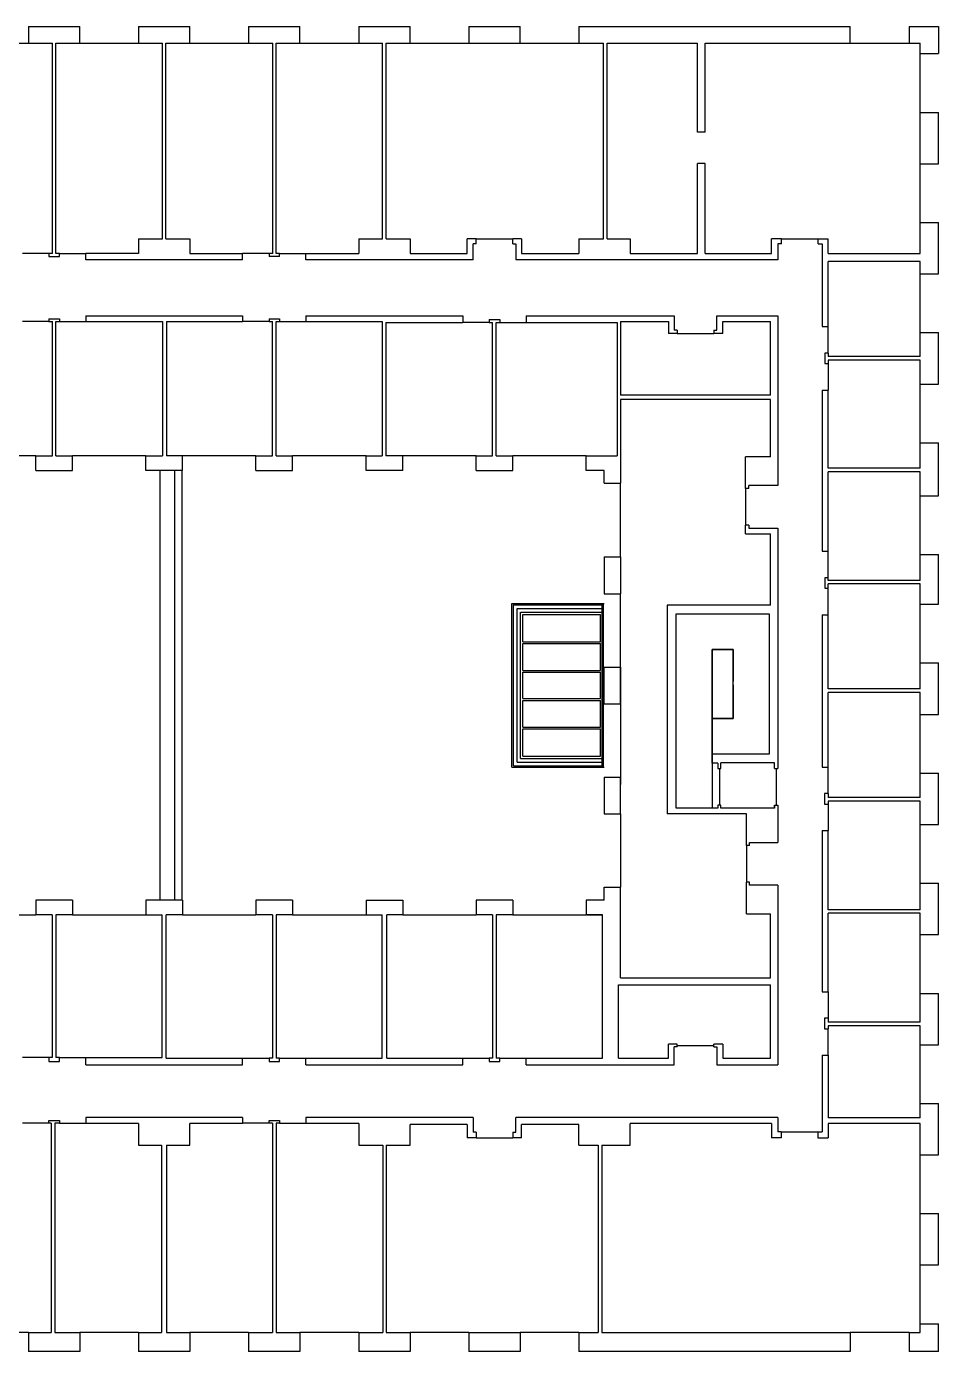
# Model space of a CAD drawing. Header units: millimetres. Extents: x -80 to 60, y -33 to 210.
# Drawn here: x 28.58 to 59.65, y -32.71 to 12.41 of the extents above; entities that cross this region are included whole.
import ezdxf

# ---------------------------------------------------------------- set-up
doc = ezdxf.new("R2010")
doc.units = ezdxf.units.MM
doc.header["$MEASUREMENT"] = 0
for name, color, linetype in [('door_markers', 10, 'Continuous'), ('M', 7, 'Continuous'), ('stairwells', 120, 'Continuous')]:
    doc.layers.add(name, color=color, linetype=linetype)

msp = doc.modelspace()

# ---------------------------------------------------------------- linework, layer by layer
at = {"layer": 'door_markers'}
for p, q in [((43.897, 5.177), (45.147, 5.177)), ((54.299, 5.177), (55.549, 5.177)), ((29.342, 4.677), (28.442, 4.677)), ((29.702, 4.677), (30.602, 4.677)), ((36.842, 4.677), (35.942, 4.677)), ((37.202, 4.677), (38.102, 4.677)), ((29.342, 2.357), (28.442, 2.357)), ((29.702, 2.357), (30.602, 2.357)), ((36.842, 2.357), (35.942, 2.357)), ((37.202, 2.357), (38.102, 2.357)), ((44.342, 2.327), (43.442, 2.327)), ((44.702, 2.327), (45.602, 2.327)), ((50.749, 1.958), (51.999, 1.958)), ((55.887, 1.288), (55.887, 2.188)), ((55.887, 0.928), (55.887, 0.028)), ((53.077, -3.323), (53.077, -4.573)), ((55.887, -6.362), (55.887, -5.462)), ((55.887, -7.622), (55.887, -6.722)), ((52.187, -12.863), (52.187, -14.113)), ((54.122, -12.863), (54.122, -14.113)), ((55.887, -13.712), (55.887, -12.812)), ((55.887, -14.072), (55.887, -14.972)), ((53.112, -15.481), (53.112, -16.731)), ((55.887, -20.462), (55.887, -21.362)), ((55.887, -22.622), (55.887, -21.722)), ((50.749, -22.289), (51.999, -22.289)), ((29.342, -22.702), (28.442, -22.702)), ((29.702, -22.702), (30.602, -22.702)), ((35.942, -22.722), (36.842, -22.722)), ((37.202, -22.722), (38.102, -22.722)), ((43.442, -22.722), (44.342, -22.722)), ((44.702, -22.722), (45.602, -22.722)), ((29.342, -24.934), (28.442, -24.934)), ((29.702, -24.934), (30.602, -24.934)), ((36.842, -24.934), (35.942, -24.934)), ((37.202, -24.934), (38.102, -24.934)), ((54.292, -25.229), (55.542, -25.229)), ((43.896, -25.439), (45.146, -25.439))]:
    msp.add_line(p, q, dxfattribs=at)
at = {"layer": 'M'}
for p, q in [((28.647, 12.407), (30.397, 12.407)), ((28.647, 12.407), (28.647, 11.837)), ((30.397, 11.837), (30.397, 12.407)), ((32.397, 12.407), (34.147, 12.407)), ((32.397, 12.407), (32.397, 11.837)), ((34.147, 11.837), (34.147, 12.407)), ((36.147, 12.407), (36.147, 11.837)), ((36.147, 12.407), (37.897, 12.407)), ((37.897, 11.837), (37.897, 12.407)), ((39.897, 12.407), (39.897, 11.837)), ((39.897, 12.407), (41.647, 12.407)), ((41.647, 11.837), (41.647, 12.407)), ((43.647, 12.407), (43.647, 11.837)), ((43.647, 12.407), (45.397, 12.407)), ((45.397, 11.837), (45.397, 12.407)), ((47.397, 12.407), (47.397, 11.837)), ((47.397, 12.407), (56.647, 12.407)), ((56.647, 11.837), (56.647, 12.407)), ((58.647, 12.407), (59.652, 12.407)), ((58.647, 12.407), (58.647, 11.837)), ((58.647, 12.407), (59.652, 12.407)), ((59.652, 12.407), (59.652, 11.483)), ((26.647, 11.837), (28.647, 11.837)), ((28.647, 11.837), (29.466, 11.837)), ((29.466, 4.677), (29.466, 11.837)), ((29.581, 4.677), (29.581, 11.837)), ((29.581, 11.837), (30.397, 11.837)), ((30.397, 11.837), (32.397, 11.837)), ((32.397, 11.837), (33.211, 11.837)), ((33.211, 5.177), (33.211, 11.837)), ((33.331, 5.177), (33.331, 11.837)), ((33.331, 11.837), (34.147, 11.837)), ((34.147, 11.837), (36.147, 11.837)), ((36.147, 11.837), (36.971, 11.837)), ((36.971, 4.677), (36.971, 11.837)), ((37.081, 11.837), (37.897, 11.837)), ((37.081, 4.677), (37.081, 11.837)), ((37.897, 11.837), (39.892, 11.837)), ((39.897, 11.837), (40.711, 11.837)), ((40.711, 5.177), (40.711, 11.837)), ((40.831, 5.177), (40.831, 11.837)), ((40.831, 11.837), (41.647, 11.837)), ((41.647, 11.837), (43.647, 11.837)), ((43.647, 11.837), (45.397, 11.837)), ((45.397, 11.837), (47.397, 11.837)), ((47.397, 11.837), (48.241, 11.837)), ((48.241, 5.177), (48.241, 11.837)), ((48.361, 5.177), (48.361, 11.837)), ((48.361, 11.837), (51.441, 11.837)), ((51.441, 8.808), (51.441, 11.837)), ((51.707, 8.808), (51.707, 11.837)), ((51.707, 11.837), (56.647, 11.837)), ((56.647, 11.837), (58.647, 11.837)), ((58.647, 11.837), (59.027, 11.837)), ((59.027, 11.483), (59.027, 11.837)), ((59.027, 9.483), (59.027, 11.483)), ((59.027, 11.483), (59.652, 11.483)), ((59.027, 7.733), (59.027, 9.483)), ((59.027, 9.483), (59.652, 9.483)), ((59.652, 7.733), (59.652, 9.483)), ((51.707, 8.808), (51.441, 8.808)), ((51.707, 7.738), (51.441, 7.738)), ((51.441, 4.677), (51.441, 7.738)), ((51.707, 4.677), (51.707, 7.738)), ((59.027, 5.733), (59.027, 7.733)), ((59.027, 7.733), (59.652, 7.733)), ((59.027, 4.677), (59.027, 5.733)), ((59.027, 5.733), (59.652, 5.733)), ((59.652, 4.658), (59.652, 5.733)), ((32.397, 5.177), (32.397, 4.677)), ((32.397, 5.177), (33.211, 5.177)), ((33.331, 5.177), (34.147, 5.177)), ((34.147, 5.177), (34.147, 4.677)), ((39.897, 5.177), (39.897, 4.677)), ((39.897, 5.177), (40.711, 5.177)), ((40.831, 5.177), (41.647, 5.177)), ((41.647, 5.177), (41.647, 4.677)), ((43.897, 5.177), (43.598, 5.177)), ((43.598, 4.677), (43.598, 5.177)), ((43.897, 5.01), (43.798, 5.01)), ((43.798, 4.458), (43.798, 5.01)), ((43.897, 5.01), (43.897, 5.177)), ((45.147, 5.01), (45.147, 5.177)), ((45.446, 5.177), (45.147, 5.177)), ((45.147, 5.01), (45.246, 5.01)), ((45.246, 5.01), (45.246, 4.458)), ((45.446, 5.177), (45.446, 4.677)), ((47.397, 5.177), (48.241, 5.177)), ((47.397, 5.177), (47.397, 4.677)), ((48.361, 5.177), (49.147, 5.177)), ((49.147, 5.177), (49.147, 4.677)), ((54.299, 5.177), (53.967, 5.177)), ((53.967, 4.677), (53.967, 5.177)), ((54.177, 5.01), (54.177, 4.458)), ((54.299, 5.01), (54.177, 5.01)), ((54.299, 5.01), (54.299, 5.177)), ((55.549, 5.01), (55.549, 5.177)), ((55.549, 5.177), (55.887, 5.177)), ((55.549, 5.01), (55.687, 5.01)), ((55.687, 5.01), (55.687, 2.188)), ((55.887, 4.677), (55.887, 5.177)), ((29.466, 4.677), (29.342, 4.677)), ((29.342, 4.677), (29.342, 4.577)), ((29.342, 4.577), (29.702, 4.577)), ((29.702, 4.677), (29.581, 4.677)), ((29.702, 4.577), (29.702, 4.677)), ((30.602, 4.458), (30.602, 4.677)), ((32.397, 4.677), (30.602, 4.677)), ((34.147, 4.677), (35.942, 4.677)), ((35.942, 4.458), (35.942, 4.677)), ((36.971, 4.677), (36.842, 4.677)), ((36.842, 4.677), (36.842, 4.577)), ((37.202, 4.577), (36.842, 4.577)), ((37.202, 4.677), (37.081, 4.677)), ((37.202, 4.577), (37.202, 4.677)), ((38.102, 4.458), (38.102, 4.677)), ((38.102, 4.677), (39.897, 4.677)), ((41.647, 4.677), (43.598, 4.677)), ((45.446, 4.677), (47.397, 4.677)), ((49.147, 4.677), (51.441, 4.677)), ((51.707, 4.677), (53.967, 4.677)), ((55.887, 4.677), (59.027, 4.677)), ((59.652, 3.983), (59.652, 4.858)), ((35.942, 4.458), (30.602, 4.458)), ((43.798, 4.458), (38.102, 4.458)), ((54.177, 4.458), (45.246, 4.458)), ((55.887, 2.188), (55.887, 4.409)), ((59.027, 4.409), (55.887, 4.409)), ((59.027, 3.983), (59.027, 4.409)), ((59.027, 1.983), (59.027, 3.983)), ((59.027, 3.983), (59.652, 3.983)), ((29.342, 2.457), (29.342, 2.357)), ((29.342, 2.457), (29.702, 2.457)), ((29.342, 2.357), (29.462, 2.357)), ((29.462, -2.213), (29.462, 2.357)), ((29.581, -2.213), (29.581, 2.357)), ((29.581, 2.357), (29.702, 2.357)), ((29.702, 2.457), (29.702, 2.357)), ((30.602, 2.558), (30.602, 2.357)), ((30.602, 2.558), (35.942, 2.558)), ((30.602, 2.357), (33.211, 2.357)), ((33.211, 2.357), (33.211, -2.213)), ((33.352, 2.357), (33.352, -2.213)), ((33.352, 2.357), (35.942, 2.357)), ((35.942, 2.558), (35.942, 2.357)), ((36.842, 2.457), (37.202, 2.457)), ((36.842, 2.457), (36.842, 2.357)), ((36.842, 2.357), (36.962, 2.357)), ((36.962, -2.213), (36.962, 2.357)), ((37.082, 2.357), (37.202, 2.357)), ((37.082, -2.213), (37.082, 2.357)), ((37.202, 2.457), (37.202, 2.357)), ((38.102, 2.558), (43.442, 2.558)), ((38.102, 2.558), (38.102, 2.357)), ((38.102, 2.357), (40.702, 2.357)), ((40.702, 2.357), (40.702, -2.213)), ((40.822, 2.327), (40.822, -2.213)), ((40.822, 2.327), (43.442, 2.327)), ((43.442, 2.558), (43.442, 2.327)), ((44.342, 2.427), (44.342, 2.327)), ((44.342, 2.427), (44.702, 2.427)), ((44.342, 2.327), (44.462, 2.327)), ((44.462, -2.213), (44.462, 2.327)), ((44.582, -2.213), (44.582, 2.327)), ((44.582, 2.327), (44.702, 2.327)), ((44.702, 2.427), (44.702, 2.327)), ((45.602, 2.558), (45.602, 2.327)), ((45.602, 2.558), (50.649, 2.558)), ((45.602, 2.327), (48.702, 2.327)), ((48.702, 2.327), (48.702, -2.213)), ((48.822, 2.358), (48.822, -0.142)), ((48.822, 2.358), (50.449, 2.358)), ((50.449, 2.358), (50.449, 1.958)), ((50.649, 2.558), (50.649, 2.071)), ((52.099, 2.071), (52.099, 2.558)), ((52.099, 2.558), (54.177, 2.558)), ((52.299, 1.958), (52.299, 2.358)), ((52.299, 2.358), (53.932, 2.358)), ((53.932, -0.142), (53.932, 2.358)), ((54.177, 2.558), (54.177, -3.225)), ((50.749, 1.958), (50.449, 1.958)), ((50.749, 2.071), (50.649, 2.071)), ((50.749, 2.071), (50.749, 1.958)), ((51.999, 2.071), (51.999, 1.958)), ((51.999, 2.071), (52.099, 2.071)), ((52.299, 1.958), (51.999, 1.958)), ((55.687, 2.188), (55.887, 2.188)), ((59.027, 1.169), (59.027, 1.983)), ((59.027, 1.983), (59.652, 1.983)), ((59.652, 0.233), (59.652, 1.983)), ((55.774, 1.288), (55.774, 0.928)), ((55.887, 1.288), (55.774, 1.288)), ((55.774, 0.928), (55.887, 0.928)), ((55.887, 1.288), (55.887, 1.169)), ((59.027, 1.169), (55.887, 1.169)), ((55.887, 1.048), (55.887, 0.928)), ((59.027, 1.048), (55.887, 1.048)), ((59.027, 0.233), (59.027, 1.048)), ((55.687, 0.028), (55.687, -5.462)), ((55.687, 0.028), (55.887, 0.028)), ((55.887, -2.632), (55.887, 0.028)), ((59.027, -1.767), (59.027, 0.233)), ((59.027, 0.233), (59.652, 0.233)), ((53.932, -0.142), (48.822, -0.142)), ((48.822, -0.297), (48.822, -3.149)), ((53.932, -0.297), (48.822, -0.297)), ((53.932, -2.249), (53.932, -0.297)), ((59.027, -2.632), (59.027, -1.767)), ((59.027, -1.767), (59.652, -1.767)), ((59.652, -3.573), (59.652, -1.767)), ((28.897, -2.213), (26.397, -2.213)), ((28.897, -2.713), (28.897, -2.213)), ((28.897, -2.213), (29.462, -2.213)), ((29.581, -2.213), (30.147, -2.213)), ((32.647, -2.213), (30.147, -2.213)), ((30.147, -2.713), (30.147, -2.213)), ((32.647, -2.713), (32.647, -2.213)), ((32.647, -2.213), (33.211, -2.213)), ((33.897, -2.213), (33.352, -2.213)), ((33.897, -2.713), (33.897, -2.213)), ((36.397, -2.213), (33.897, -2.213)), ((36.397, -2.213), (36.962, -2.213)), ((36.397, -2.713), (36.397, -2.213)), ((37.082, -2.213), (37.647, -2.213)), ((37.647, -2.713), (37.647, -2.213)), ((40.147, -2.213), (37.647, -2.213)), ((40.147, -2.713), (40.147, -2.213)), ((40.147, -2.213), (40.702, -2.213)), ((41.397, -2.213), (40.822, -2.213)), ((41.397, -2.713), (41.397, -2.213)), ((43.897, -2.213), (41.397, -2.213)), ((43.897, -2.213), (44.462, -2.213)), ((43.897, -2.713), (43.897, -2.213)), ((44.582, -2.213), (45.147, -2.213)), ((45.147, -2.713), (45.147, -2.213)), ((47.647, -2.213), (45.147, -2.213)), ((47.647, -2.713), (47.647, -2.213)), ((47.647, -2.213), (48.702, -2.213)), ((53.932, -2.249), (53.077, -2.249)), ((53.077, -3.323), (53.077, -2.249)), ((59.027, -2.632), (55.887, -2.632)), ((28.897, -2.713), (30.147, -2.713)), ((33.897, -2.713), (32.647, -2.713)), ((33.137, -17.343), (33.137, -2.713)), ((33.637, -17.343), (33.637, -2.713)), ((33.887, -17.343), (33.887, -2.713)), ((36.397, -2.713), (37.647, -2.713)), ((41.397, -2.713), (40.147, -2.713)), ((43.897, -2.713), (45.147, -2.713)), ((48.262, -2.713), (47.647, -2.713)), ((48.262, -3.149), (48.262, -2.713)), ((48.262, -3.149), (48.822, -3.149)), ((48.822, -5.649), (48.822, -3.149)), ((55.887, -5.462), (55.887, -2.753)), ((59.027, -2.753), (55.887, -2.753)), ((59.027, -3.573), (59.027, -2.753)), ((53.19, -3.323), (53.077, -3.323)), ((54.177, -3.225), (53.19, -3.225)), ((53.19, -3.323), (53.19, -3.225)), ((59.027, -5.573), (59.027, -3.573)), ((59.027, -3.573), (59.652, -3.573)), ((53.077, -4.873), (53.077, -4.573)), ((53.19, -4.573), (53.077, -4.573)), ((53.077, -4.873), (53.932, -4.873)), ((53.19, -4.573), (53.19, -4.673)), ((53.19, -4.673), (54.177, -4.673)), ((53.362, -4.673), (54.157, -4.673)), ((53.362, -4.873), (53.932, -4.873)), ((53.932, -7.293), (53.932, -4.873)), ((54.177, -4.673), (54.177, -12.863)), ((48.262, -5.649), (48.262, -6.907)), ((48.262, -5.649), (48.822, -5.649)), ((48.822, -5.649), (48.822, -6.907)), ((55.687, -5.462), (55.887, -5.462)), ((59.027, -5.573), (59.652, -5.573)), ((59.027, -6.453), (59.027, -5.573)), ((59.652, -7.267), (59.652, -5.573)), ((55.887, -6.362), (55.774, -6.362)), ((55.774, -6.362), (55.774, -6.722)), ((55.774, -6.722), (55.887, -6.722)), ((55.887, -6.453), (55.887, -6.362)), ((59.027, -6.453), (55.887, -6.453)), ((59.027, -6.572), (55.887, -6.572)), ((55.887, -6.722), (55.887, -6.572)), ((59.027, -7.267), (59.027, -6.572)), ((48.262, -6.907), (48.822, -6.907)), ((48.822, -9.407), (48.822, -6.907)), ((45.12, -7.242), (48.262, -7.242)), ((45.12, -12.814), (45.12, -7.242)), ((45.168, -12.767), (45.168, -7.289)), ((45.168, -7.289), (48.196, -7.289)), ((45.293, -12.642), (45.293, -7.414)), ((45.293, -7.414), (48.196, -7.414)), ((45.416, -12.518), (45.416, -7.538)), ((45.417, -7.538), (48.196, -7.538)), ((45.491, -8.544), (45.491, -7.612)), ((45.491, -7.612), (48.136, -7.612)), ((48.136, -8.544), (48.136, -7.612)), ((48.196, -12.814), (48.196, -7.242)), ((48.241, -12.814), (48.241, -7.242)), ((50.402, -7.293), (50.402, -14.406)), ((53.932, -7.293), (50.402, -7.293)), ((50.717, -14.206), (50.717, -7.593)), ((50.717, -7.593), (53.877, -7.593)), ((53.877, -7.593), (53.877, -10.601)), ((55.687, -7.622), (55.687, -12.812)), ((55.687, -7.622), (55.887, -7.622)), ((55.887, -10.152), (55.887, -7.622)), ((59.027, -9.267), (59.027, -7.267)), ((59.027, -7.267), (59.652, -7.267)), ((45.491, -8.544), (48.136, -8.544)), ((45.491, -9.519), (45.491, -8.604)), ((45.491, -8.604), (48.136, -8.604)), ((48.136, -9.519), (48.136, -8.604)), ((51.937, -11.153), (51.937, -8.813)), ((51.937, -8.813), (52.657, -8.813)), ((52.657, -8.813), (52.657, -9.896)), ((48.262, -9.407), (48.822, -9.407)), ((48.262, -10.656), (48.262, -9.407)), ((48.822, -10.656), (48.822, -9.407)), ((48.822, -9.407), (48.822, -10.656)), ((59.027, -10.152), (59.027, -9.267)), ((59.027, -9.267), (59.652, -9.267)), ((59.652, -11.017), (59.652, -9.267)), ((45.491, -9.519), (48.136, -9.519)), ((45.491, -10.481), (45.491, -9.579)), ((45.491, -9.579), (48.136, -9.579)), ((48.136, -10.481), (48.136, -9.579)), ((52.657, -10.012), (52.657, -11.153)), ((59.027, -10.152), (55.887, -10.152)), ((55.887, -12.812), (55.887, -10.273)), ((59.027, -10.273), (55.887, -10.273)), ((59.027, -11.017), (59.027, -10.273)), ((45.491, -10.481), (48.136, -10.481)), ((45.491, -11.448), (45.491, -10.541)), ((45.491, -10.541), (48.136, -10.541)), ((48.136, -11.448), (48.136, -10.541)), ((48.262, -10.656), (48.822, -10.656)), ((48.822, -10.657), (48.822, -13.407)), ((53.877, -10.716), (53.877, -12.373)), ((52.657, -11.153), (51.937, -11.153)), ((59.027, -13.017), (59.027, -11.017)), ((59.027, -11.017), (59.652, -11.017)), ((45.491, -11.448), (48.136, -11.448)), ((45.491, -12.444), (45.491, -11.508)), ((45.491, -11.508), (48.136, -11.508)), ((48.136, -12.444), (48.136, -11.508)), ((45.416, -12.518), (48.196, -12.518)), ((45.491, -12.444), (48.136, -12.444)), ((51.937, -12.673), (51.937, -12.373)), ((53.877, -12.373), (51.937, -12.373)), ((45.12, -12.814), (48.262, -12.814)), ((45.168, -12.767), (48.196, -12.767)), ((45.293, -12.642), (48.196, -12.642)), ((52.137, -12.673), (51.937, -12.673)), ((52.137, -12.673), (52.137, -12.863)), ((52.137, -12.863), (52.237, -12.863)), ((52.237, -12.863), (52.237, -12.671)), ((54.067, -12.671), (52.237, -12.671)), ((54.067, -12.863), (54.067, -12.671)), ((54.067, -12.863), (54.177, -12.863)), ((55.687, -12.812), (55.887, -12.812)), ((59.027, -13.852), (59.027, -13.017)), ((59.027, -13.017), (59.652, -13.017)), ((59.652, -14.767), (59.652, -13.017)), ((48.262, -13.156), (48.822, -13.156)), ((48.262, -13.156), (48.262, -14.406)), ((48.822, -14.406), (48.822, -13.156)), ((55.887, -13.712), (55.769, -13.712)), ((55.769, -13.712), (55.769, -14.072)), ((55.887, -13.712), (55.887, -13.852)), ((59.027, -13.852), (55.887, -13.852)), ((55.887, -13.971), (55.887, -14.072)), ((59.027, -13.971), (55.887, -13.971)), ((59.027, -14.767), (59.027, -13.971)), ((48.262, -14.406), (48.822, -14.406)), ((48.822, -14.406), (48.822, -16.906)), ((53.112, -14.406), (50.402, -14.406)), ((52.137, -14.206), (50.717, -14.206)), ((52.137, -14.113), (52.137, -14.206)), ((52.237, -14.113), (52.137, -14.113)), ((52.237, -14.206), (52.237, -14.113)), ((54.067, -14.206), (52.237, -14.206)), ((53.112, -15.481), (53.112, -14.406)), ((54.067, -14.196), (54.067, -14.113)), ((54.067, -14.113), (54.177, -14.113)), ((54.067, -14.148), (54.067, -14.206)), ((54.177, -14.113), (54.177, -15.382)), ((55.769, -14.072), (55.887, -14.072)), ((59.027, -16.767), (59.027, -14.767)), ((59.027, -14.767), (59.652, -14.767)), ((55.687, -14.972), (55.887, -14.972)), ((55.687, -14.972), (55.687, -20.462)), ((55.887, -17.672), (55.887, -14.972)), ((53.212, -15.481), (53.112, -15.481)), ((53.212, -15.382), (54.177, -15.382)), ((53.212, -15.481), (53.212, -15.382)), ((53.652, -15.382), (54.157, -15.382)), ((48.262, -17.342), (48.262, -16.906)), ((48.262, -16.906), (48.822, -16.906)), ((48.822, -17.842), (48.822, -16.906)), ((53.112, -17.806), (53.112, -16.731)), ((53.212, -16.731), (53.112, -16.731)), ((53.212, -16.831), (53.212, -16.731)), ((54.177, -16.831), (53.212, -16.831)), ((54.177, -16.831), (54.177, -22.952)), ((59.027, -16.767), (59.652, -16.767)), ((59.027, -17.672), (59.027, -16.767)), ((59.652, -18.517), (59.652, -16.767)), ((28.897, -17.343), (28.897, -17.842)), ((30.147, -17.343), (28.897, -17.343)), ((30.147, -17.343), (30.147, -17.842)), ((32.647, -17.343), (32.647, -17.842)), ((33.897, -17.343), (32.647, -17.343)), ((33.897, -17.343), (33.897, -17.842)), ((36.397, -17.343), (36.397, -17.842)), ((37.647, -17.343), (36.397, -17.343)), ((37.647, -17.343), (37.647, -17.842)), ((40.147, -17.343), (41.397, -17.343)), ((40.147, -17.343), (40.147, -17.842)), ((41.397, -17.343), (41.397, -17.842)), ((43.897, -17.343), (43.897, -17.842)), ((45.147, -17.343), (43.897, -17.343)), ((45.147, -17.343), (45.147, -17.842)), ((48.262, -17.343), (47.647, -17.343)), ((47.647, -17.343), (47.647, -17.842)), ((26.397, -17.842), (28.897, -17.842)), ((29.452, -17.842), (28.897, -17.842)), ((29.452, -17.842), (29.452, -22.702)), ((29.582, -17.842), (29.582, -22.702)), ((30.147, -17.842), (29.582, -17.842)), ((30.147, -17.842), (32.647, -17.842)), ((32.647, -17.842), (33.202, -17.842)), ((33.202, -22.702), (33.202, -17.842)), ((33.342, -22.722), (33.342, -17.842)), ((33.897, -17.842), (33.342, -17.842)), ((33.897, -17.842), (36.397, -17.842)), ((36.962, -17.842), (36.397, -17.842)), ((36.962, -17.842), (36.962, -22.722)), ((37.647, -17.842), (37.082, -17.842)), ((37.082, -17.842), (37.082, -22.722)), ((37.647, -17.842), (40.147, -17.842)), ((40.147, -17.842), (40.702, -17.842)), ((40.702, -22.722), (40.702, -17.842)), ((41.397, -17.842), (40.852, -17.842)), ((40.852, -22.722), (40.852, -17.842)), ((41.397, -17.842), (43.897, -17.842)), ((44.462, -17.842), (43.897, -17.842)), ((44.462, -17.842), (44.462, -22.722)), ((44.582, -17.842), (44.582, -22.722)), ((45.147, -17.842), (44.582, -17.842)), ((45.147, -17.842), (47.647, -17.842)), ((48.202, -17.842), (47.647, -17.842)), ((47.672, -17.842), (48.202, -17.842)), ((48.202, -22.722), (48.202, -17.842)), ((48.822, -19.987), (48.822, -17.842)), ((53.112, -17.806), (53.932, -17.806)), ((53.932, -19.987), (53.932, -17.806)), ((59.027, -17.672), (55.887, -17.672)), ((59.027, -17.792), (55.887, -17.792)), ((55.887, -20.462), (55.887, -17.792)), ((59.027, -18.517), (59.027, -17.792)), ((59.027, -20.517), (59.027, -18.517)), ((59.027, -18.517), (59.652, -18.517)), ((48.747, -22.722), (48.747, -20.232)), ((48.747, -20.232), (53.932, -20.232)), ((48.822, -19.987), (53.932, -19.987)), ((53.932, -22.722), (53.932, -20.232)), ((55.687, -20.462), (55.887, -20.462)), ((59.027, -21.502), (59.027, -20.517)), ((59.027, -20.517), (59.652, -20.517)), ((59.652, -22.267), (59.652, -20.517)), ((55.769, -21.362), (55.769, -21.722)), ((55.887, -21.362), (55.769, -21.362)), ((55.887, -21.362), (55.887, -21.502)), ((59.027, -21.502), (55.887, -21.502)), ((55.887, -21.621), (55.887, -21.722)), ((59.027, -21.621), (55.887, -21.621)), ((59.027, -22.267), (59.027, -21.621)), ((55.769, -21.722), (55.887, -21.722)), ((50.449, -22.722), (50.449, -22.242)), ((50.749, -22.242), (50.449, -22.242)), ((50.749, -22.335), (50.649, -22.335)), ((50.649, -22.952), (50.649, -22.335)), ((50.749, -22.335), (50.749, -22.242)), ((51.999, -22.335), (51.999, -22.242)), ((52.299, -22.242), (51.999, -22.242)), ((51.999, -22.335), (52.099, -22.335)), ((52.099, -22.335), (52.099, -22.952)), ((52.299, -22.242), (52.299, -22.722)), ((59.027, -24.267), (59.027, -22.267)), ((59.027, -22.267), (59.652, -22.267)), ((29.342, -22.702), (29.342, -22.84)), ((29.452, -22.702), (29.342, -22.702)), ((29.342, -22.84), (29.702, -22.84)), ((29.702, -22.702), (29.582, -22.702)), ((29.702, -22.84), (29.702, -22.702)), ((30.602, -22.702), (33.202, -22.702)), ((30.602, -22.952), (30.602, -22.702)), ((30.602, -22.952), (35.942, -22.952)), ((33.342, -22.722), (35.942, -22.722)), ((35.942, -22.952), (35.942, -22.722)), ((36.842, -22.722), (36.842, -22.84)), ((36.962, -22.722), (36.842, -22.722)), ((36.842, -22.84), (37.202, -22.84)), ((37.202, -22.722), (37.082, -22.722)), ((37.202, -22.84), (37.202, -22.722)), ((38.102, -22.722), (40.702, -22.722)), ((38.102, -22.952), (38.102, -22.722)), ((38.102, -22.952), (43.442, -22.952)), ((40.852, -22.722), (43.442, -22.722)), ((43.442, -22.952), (43.442, -22.722)), ((44.342, -22.722), (44.342, -22.84)), ((44.462, -22.722), (44.342, -22.722)), ((44.342, -22.84), (44.702, -22.84)), ((44.702, -22.722), (44.582, -22.722)), ((44.702, -22.84), (44.702, -22.722)), ((45.602, -22.952), (45.602, -22.722)), ((45.602, -22.722), (48.202, -22.722)), ((45.602, -22.952), (50.649, -22.952)), ((48.747, -22.722), (50.449, -22.722)), ((52.099, -22.952), (54.177, -22.952)), ((52.299, -22.722), (53.932, -22.722)), ((55.687, -22.622), (55.887, -22.622)), ((55.687, -22.622), (55.687, -25.229)), ((55.887, -22.622), (55.887, -24.752)), ((59.027, -24.752), (59.027, -24.267)), ((59.027, -24.267), (59.652, -24.267)), ((59.652, -26.017), (59.652, -24.267)), ((35.942, -24.742), (30.602, -24.742)), ((30.602, -24.742), (30.602, -24.952)), ((35.942, -24.742), (35.942, -24.952)), ((43.798, -24.742), (38.102, -24.742)), ((38.102, -24.742), (38.102, -24.952)), ((43.798, -24.742), (43.798, -25.242)), ((45.246, -25.242), (45.246, -24.742)), ((54.177, -24.742), (45.246, -24.742)), ((54.177, -24.742), (54.177, -25.229)), ((59.027, -24.752), (55.887, -24.752)), ((29.342, -24.844), (29.702, -24.844)), ((29.342, -24.934), (29.342, -24.844)), ((29.422, -24.934), (29.342, -24.934)), ((29.422, -24.934), (29.422, -32.062)), ((29.542, -24.934), (29.542, -32.062)), ((29.702, -24.934), (29.542, -24.934)), ((29.702, -24.844), (29.702, -24.934)), ((32.397, -24.952), (30.602, -24.952)), ((32.397, -24.952), (32.397, -25.682)), ((34.147, -25.682), (34.147, -24.952)), ((35.942, -24.952), (34.147, -24.952)), ((36.842, -24.934), (36.842, -24.844)), ((36.842, -24.844), (37.202, -24.844)), ((36.961, -24.934), (36.842, -24.934)), ((36.961, -24.934), (36.961, -32.062)), ((37.202, -24.934), (37.087, -24.934)), ((37.087, -24.934), (37.087, -32.062)), ((37.202, -24.844), (37.202, -24.934)), ((39.897, -24.952), (38.102, -24.952)), ((39.897, -24.952), (39.897, -25.682)), ((41.647, -25.682), (41.647, -24.982)), ((43.598, -24.982), (41.647, -24.982)), ((43.598, -24.982), (43.598, -25.439)), ((43.896, -25.242), (43.798, -25.242)), ((43.896, -25.242), (43.896, -25.439)), ((45.146, -25.242), (45.246, -25.242)), ((45.146, -25.242), (45.146, -25.439)), ((47.397, -24.982), (45.446, -24.982)), ((45.446, -25.439), (45.446, -24.982)), ((47.397, -25.682), (47.397, -24.982)), ((49.147, -25.682), (49.147, -24.952)), ((53.967, -24.952), (49.147, -24.952)), ((53.967, -24.952), (53.967, -25.439)), ((54.292, -25.229), (54.177, -25.229)), ((54.292, -25.229), (54.292, -25.439)), ((55.542, -25.229), (55.687, -25.229)), ((55.542, -25.229), (55.542, -25.439)), ((55.887, -24.947), (55.887, -25.439)), ((59.027, -24.947), (55.887, -24.947)), ((59.027, -26.017), (59.027, -24.952)), ((32.397, -25.682), (33.182, -25.682)), ((33.182, -25.682), (33.182, -32.062)), ((33.351, -25.682), (34.147, -25.682)), ((33.351, -25.682), (33.351, -32.062)), ((39.897, -25.682), (40.717, -25.682)), ((40.717, -25.682), (40.717, -32.062)), ((40.837, -25.682), (41.647, -25.682)), ((40.837, -25.682), (40.837, -32.062)), ((43.896, -25.439), (43.598, -25.439)), ((45.446, -25.439), (45.146, -25.439)), ((47.397, -25.682), (48.057, -25.682)), ((48.057, -25.682), (48.057, -32.062)), ((48.177, -25.682), (49.147, -25.682)), ((48.177, -25.682), (48.177, -32.062)), ((54.292, -25.439), (53.967, -25.439)), ((55.542, -25.439), (55.887, -25.439)), ((59.027, -28.017), (59.027, -26.017)), ((59.027, -26.017), (59.652, -26.017)), ((59.027, -29.767), (59.027, -28.017)), ((59.027, -28.017), (59.652, -28.017)), ((59.652, -29.767), (59.652, -28.017)), ((59.027, -29.767), (59.652, -29.767)), ((59.027, -31.767), (59.027, -29.767)), ((59.027, -32.062), (59.027, -31.767)), ((59.027, -31.767), (59.652, -31.767)), ((59.652, -32.713), (59.652, -31.767)), ((28.647, -32.062), (26.647, -32.062)), ((28.647, -32.062), (29.422, -32.062)), ((28.647, -32.062), (28.647, -32.713)), ((29.542, -32.062), (30.397, -32.062)), ((32.397, -32.062), (30.397, -32.062)), ((30.397, -32.062), (30.397, -32.713)), ((32.397, -32.062), (32.397, -32.713)), ((32.397, -32.062), (33.182, -32.062)), ((33.351, -32.062), (34.147, -32.062)), ((36.147, -32.062), (34.147, -32.062)), ((34.147, -32.062), (34.147, -32.713)), ((36.147, -32.062), (36.147, -32.713)), ((36.147, -32.062), (36.961, -32.062)), ((37.087, -32.062), (37.897, -32.062)), ((39.897, -32.062), (37.897, -32.062)), ((37.897, -32.062), (37.897, -32.713)), ((39.897, -32.062), (40.717, -32.062)), ((39.897, -32.062), (39.897, -32.713)), ((40.837, -32.062), (41.647, -32.062)), ((43.647, -32.062), (41.647, -32.062)), ((41.647, -32.062), (41.647, -32.713)), ((43.647, -32.062), (43.647, -32.713)), ((43.647, -32.062), (45.397, -32.062)), ((47.397, -32.062), (45.397, -32.062)), ((45.397, -32.062), (45.397, -32.713)), ((47.397, -32.062), (48.057, -32.062)), ((47.397, -32.062), (47.397, -32.713)), ((48.177, -32.062), (56.647, -32.062)), ((58.647, -32.062), (56.647, -32.062)), ((56.647, -32.062), (56.647, -32.713)), ((58.647, -32.062), (58.647, -32.713)), ((58.647, -32.062), (59.027, -32.062)), ((30.397, -32.713), (28.647, -32.713)), ((34.147, -32.713), (32.397, -32.713)), ((37.897, -32.713), (36.147, -32.713)), ((41.647, -32.713), (39.897, -32.713)), ((45.397, -32.713), (43.647, -32.713)), ((56.647, -32.713), (47.397, -32.713)), ((59.652, -32.713), (58.647, -32.713))]:
    msp.add_line(p, q, dxfattribs=at)
at = {"layer": 'stairwells'}
msp.add_lwpolyline([(51.937, -12.673), (51.937, -14.206), (50.717, -14.206), (50.717, -7.593), (53.877, -7.593), (53.877, -12.373), (51.937, -12.373), (51.937, -11.153), (52.657, -11.153), (52.657, -8.813), (51.937, -8.813), (51.937, -12.673)], dxfattribs=at)

doc.saveas('drawing.dxf')
